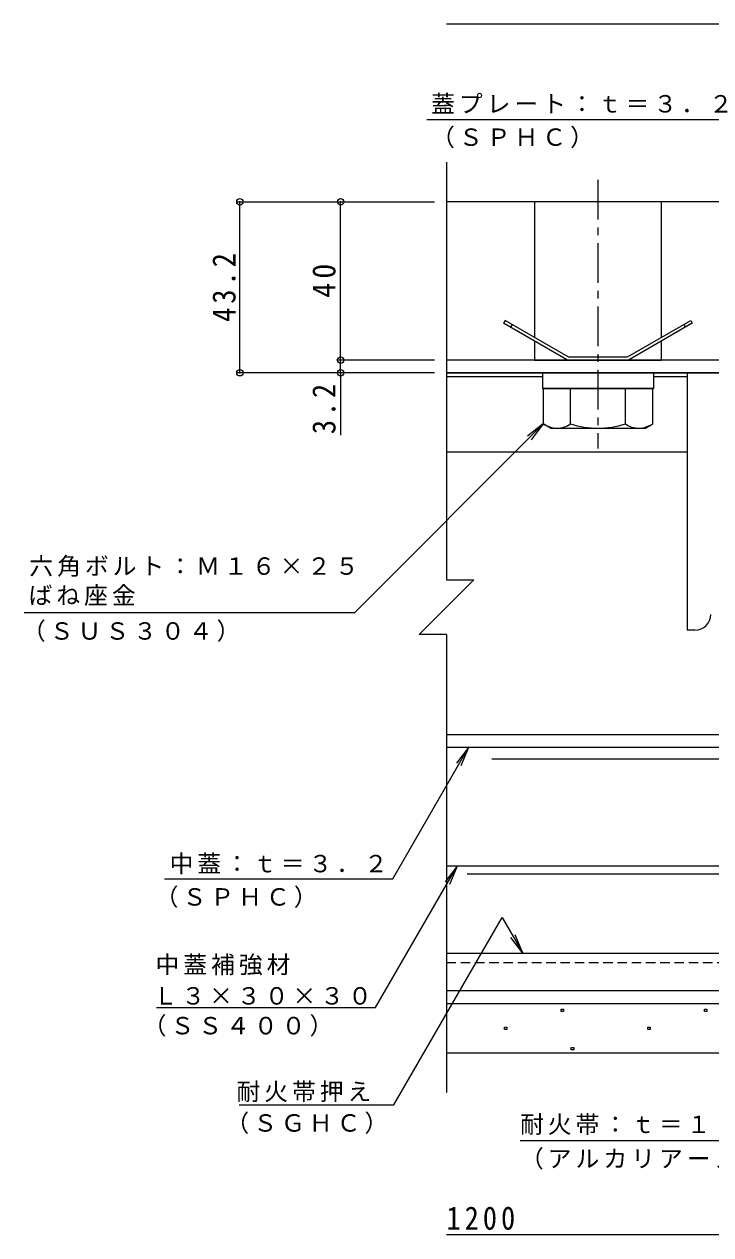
# Model space of a CAD drawing. Units: millimetres at full size. Extents: x -526 to 546, y -392 to 381.
# Drawn here: x -526.4 to -353, y -299.4 to 6.4 of the extents above; entities that cross this region are included whole.
import ezdxf

# ---------------------------------------------------------------- set-up
doc = ezdxf.new("R2010")
doc.units = ezdxf.units.MM
doc.header["$LTSCALE"] = 2
doc.header["$PDMODE"] = 32
doc.header["$PDSIZE"] = 1.6
doc.linetypes.add('CHAIN1', pattern=[8, 5, -1, 1, -1])
doc.linetypes.add('DASHED1', pattern=[1.8, 1.2, -0.6])
for name, color, linetype, lineweight in [('D-2', 3, 'Continuous', 9), ('D-3', 4, 'Continuous', 9), ('D-4', 4, 'Continuous', 9), ('D-5', 7, 'Continuous', 9), ('D-6', 6, 'Continuous', 9), ('D-9', 134, 'Continuous', 5), ('D-A', 3, 'Continuous', 9), ('D-B', 2, 'Continuous', 9), ('D-C', 5, 'Continuous', 9), ('D-F', 7, 'Continuous', 9)]:
    doc.layers.add(name, color=color, linetype=linetype, lineweight=lineweight)
doc.styles.add('ＭＳ ゴシック', font='')
doc.styles.get('ＭＳ ゴシック').set_extended_font_data('MS Gothic')

msp = doc.modelspace()

# ---------------------------------------------------------------- linework, layer by layer
at = {"layer": 'D-2'}
for p, q in [((-55.42, -78.469), (-419.793, -78.469)), ((-419.793, -81.669), (-55.42, -81.669))]:
    msp.add_line(p, q, dxfattribs=at)
at = {"layer": 'D-3'}
for p, q in [((-48.02, -38.469), (-419.793, -38.469)), ((-389.234, -78.469), (-405.355, -69.162)), ((-403.223, -69.469), (-403.623, -70.162)), ((-357.685, -69.162), (-373.805, -78.469)), ((-359.817, -69.469), (-359.417, -70.162)), ((-389.234, -78.469), (-373.805, -78.469)), ((-389.02, -77.669), (-374.02, -77.669))]:
    msp.add_line(p, q, dxfattribs=at)
for points in [[(-389.02, -77.669), (-404.955, -68.469), (-405.355, -69.162)], [(-374.02, -77.669), (-358.085, -68.469), (-357.685, -69.162)]]:
    msp.add_lwpolyline(points, dxfattribs=at)
at = {"layer": 'D-4'}
for p, q in [((-154.031, -237.741), (-419.793, -237.741)), ((-419.793, -240.97), (-189.688, -240.97)), ((-189.115, -253.47), (-419.793, -253.47))]:
    msp.add_line(p, q, dxfattribs=at)
at = {"layer": 'D-4', "color": 2}
for points in [[(-390.833, -243.01), (-390.833, -242.41), (-390.233, -242.41), (-390.233, -243.01)], [(-354.624, -243.01), (-354.624, -242.41), (-354.024, -242.41), (-354.024, -243.01)], [(-405.136, -247.493), (-405.136, -246.892), (-404.536, -246.892), (-404.536, -247.493)], [(-368.927, -247.493), (-368.927, -246.892), (-368.327, -246.892), (-368.327, -247.493)], [(-388.245, -252.669), (-388.245, -252.069), (-387.645, -252.069), (-387.645, -252.669)]]:
    msp.add_lwpolyline(points, close=True, dxfattribs=at)
at = {"layer": 'D-5'}
for p, q in [((-424.73, -17.709), (-347.293, -17.709)), ((-446.522, -81.669), (-446.522, -97.38)), ((-395.376, -94.597), (-399.343, -97.641)), ((-443.036, -142.257), (-526.433, -142.257)), ((-414.212, -176.27), (-417.256, -180.236)), ((-417.099, -206.271), (-420.143, -210.237)), ((-400.514, -228.27), (-402.428, -223.65)), ((-493.012, -241.954), (-437.701, -241.954)), ((-472.1, -266.529), (-433.07, -266.529))]:
    msp.add_line(p, q, dxfattribs=at)
for points in [[(-443.036, -142.257), (-395.376, -94.597), (-398.42, -98.564)], [(-491.006, -209.434), (-433.359, -209.434), (-414.212, -176.27), (-416.125, -180.889)], [(-437.701, -241.954), (-417.099, -206.271), (-419.013, -210.89)], [(-433.07, -266.529), (-405.748, -219.205), (-400.514, -228.27), (-403.558, -224.303)]]:
    msp.add_lwpolyline(points, dxfattribs=at)
at = {"layer": 'D-6'}
for p, q in [((-42.021, -81.669), (-419.793, -81.669)), ((-395.52, -82.669), (-419.793, -82.669)), ((-359.02, -82.669), (-367.52, -82.669)), ((-419.793, -101.669), (-359.02, -101.669))]:
    msp.add_line(p, q, dxfattribs=at)
at = {"layer": 'D-6', "color": 134, "lineweight": 5}
msp.add_line((-107.021, -208.27), (-414.567, -208.27), dxfattribs=at)
at = {"layer": 'D-9'}
for p, q in [((-359.02, -81.669), (-359.02, -146.669)), ((-294.02, -81.669), (-359.02, -81.669)), ((-357.01, -146.669), (-359.02, -146.669))]:
    msp.add_line(p, q, dxfattribs=at)
msp.add_arc((-357.02, -142.669), 4, 270.13706, 359.86294, dxfattribs=at)
at = {"layer": 'D-A'}
for p, q in [((-56.92, -173.07), (-419.793, -173.07)), ((-56.92, -176.27), (-419.793, -176.27))]:
    msp.add_line(p, q, dxfattribs=at)
at = {"layer": 'D-B', "color": 6}
for p, q in [((-121.02, -179.27), (-408.344, -179.27)), ((-114.02, -206.271), (-419.793, -206.271))]:
    msp.add_line(p, q, dxfattribs=at)
at = {"layer": 'D-B', "color": 7}
msp.add_line((-419.793, -228.27), (-149.232, -228.27), dxfattribs=at)
at = {"layer": 'D-B', "color": 7, "linetype": 'DASHED1'}
msp.add_line((-419.793, -230.57), (-149.232, -230.57), dxfattribs=at)
at = {"layer": 'D-C', "color": 2, "linetype": 'CHAIN1'}
msp.add_line((-381.52, -32.934), (-381.52, -100.795), dxfattribs=at)
at = {"layer": 'D-C', "color": 2}
for p, q in [((-365.52, -38.469), (-365.52, -72.761)), ((-397.52, -73.685), (-397.52, -78.469)), ((-365.52, -73.685), (-365.52, -78.469)), ((-397.52, -78.469), (-365.52, -78.469))]:
    msp.add_line(p, q, dxfattribs=at)
at = {"layer": 'D-C', "color": 134, "lineweight": 5}
for p, q in [((-395.52, -81.669), (-367.52, -81.669)), ((-367.52, -81.669), (-367.52, -85.669))]:
    msp.add_line(p, q, dxfattribs=at)
at = {"layer": 'D-C', "lineweight": 5}
for p, q in [((-388.448, -94.597), (-388.448, -85.669)), ((-374.592, -94.597), (-374.592, -85.669)), ((-367.663, -94.597), (-367.663, -85.669)), ((-393.52, -95.669), (-395.376, -94.597)), ((-369.52, -95.669), (-367.663, -94.597)), ((-393.52, -95.669), (-369.52, -95.669))]:
    msp.add_line(p, q, dxfattribs=at)
at = {"layer": 'D-C', "color": 2}
msp.add_lwpolyline([(-365.52, -38.469), (-397.52, -38.469), (-397.52, -72.761)], dxfattribs=at)
at = {"layer": 'D-C', "color": 134, "lineweight": 5}
msp.add_lwpolyline([(-395.52, -81.669), (-395.52, -85.669), (-367.52, -85.669)], dxfattribs=at)
at = {"layer": 'D-C', "lineweight": 5}
msp.add_lwpolyline([(-367.663, -85.669), (-395.376, -85.669), (-395.376, -94.597)], dxfattribs=at)
for centre, radius, start, end in [((-391.287, -87.514), 8.179, 240, 265.61574), ((-392.128, -88.835), 6.837, 271.81354, 302.57069), ((-381.52, -72.741), 22.928, 252.41203, 287.58795), ((-370.911, -88.835), 6.837, 237.42929, 268.18645), ((-371.753, -87.514), 8.179, 274.38425, 299.99998)]:
    msp.add_arc(centre, radius, start, end, dxfattribs=at)
at = {"layer": 'D-F'}
for p, q in [((-33.021, 6.368), (-419.793, 6.368)), ((-419.793, -28.469), (-419.793, -133.988)), ((-472.57, -38.469), (-422.793, -38.469)), ((-471.97, -81.669), (-471.97, -38.469)), ((-446.522, -78.469), (-446.522, -38.469)), ((-422.793, -78.469), (-447.522, -78.469)), ((-446.522, -81.669), (-446.522, -78.469)), ((-422.793, -81.669), (-472.57, -81.669)), ((-419.793, -147.751), (-426.674, -147.751)), ((-419.793, -147.751), (-419.793, -263.47)), ((-401.203, -275.567), (-284.156, -275.567)), ((-154.021, -299.363), (-419.793, -299.363))]:
    msp.add_line(p, q, dxfattribs=at)
msp.add_lwpolyline([(-419.793, -133.988), (-412.911, -133.988), (-426.674, -147.751)], dxfattribs=at)
for p in [(-471.97, -38.469), (-446.522, -38.469), (-446.522, -78.469), (-471.97, -81.669), (-446.522, -81.669)]:
    msp.add_point(p, dxfattribs=at)

# ---------------------------------------------------------------- texts
at = {"layer": 'D-5', "char_height": 4.399, "attachment_point": 7, "style": 'ＭＳ ゴシック'}
for s, insert in [('\\T1.17;蓋プレート：ｔ＝３．２', (-423.663, -16.199)), ('\\T1.17;（ＳＰＨＣ）', (-423.663, -24.932)), ('\\T1.17;六角ボルト：Ｍ１６×２５', (-525.128, -133.186)), ('\\T1.17;ばね座金', (-525.337, -140.531)), ('\\T1.17;（ＳＵＳ３０４）', (-526.99, -149.643)), ('\\T1.17;中蓋：ｔ＝３．２', (-489.719, -208.295)), ('\\T1.17;（ＳＰＨＣ）', (-493.454, -216.808)), ('\\T1.17;中蓋補強材', (-493.269, -233.855)), ('\\T1.17;Ｌ３×３０×３０', (-493.738, -241.293)), ('\\T1.17;（ＳＳ４００）', (-496.507, -249.32)), ('\\T1.17;耐火帯押え', (-472.826, -265.867)), ('\\T1.17;（ＳＧＨＣ）', (-475.595, -273.895)), ('\\T1.17;耐火帯：ｔ＝１２．５', (-401.203, -274.143)), ('\\T1.17;（アルカリアースシリケートウール）', (-401.203, -282.902))]:
    msp.add_mtext(s, dxfattribs=dict(at, insert=insert))
at = {"layer": 'D-F', "color": 2, "char_height": 5.865, "attachment_point": 7, "rotation": 90, "style": 'ＭＳ ゴシック'}
for s, insert in [('\\T1.28;\\W0.9;43.2', (-472.97, -68.819)), ('\\T1.27;\\W0.95;40', (-447.722, -62.719)), ('\\T1.27;\\W0.9;3.2', (-447.722, -97.166))]:
    msp.add_mtext(s, dxfattribs=dict(at, insert=insert))
at = {"layer": 'D-F', "color": 2, "insert": (-419.793, -298.163), "char_height": 5.865, "attachment_point": 7, "style": 'ＭＳ ゴシック'}
msp.add_mtext('\\T1.28;\\W0.9;1200', dxfattribs=at)

doc.saveas('drawing.dxf')
